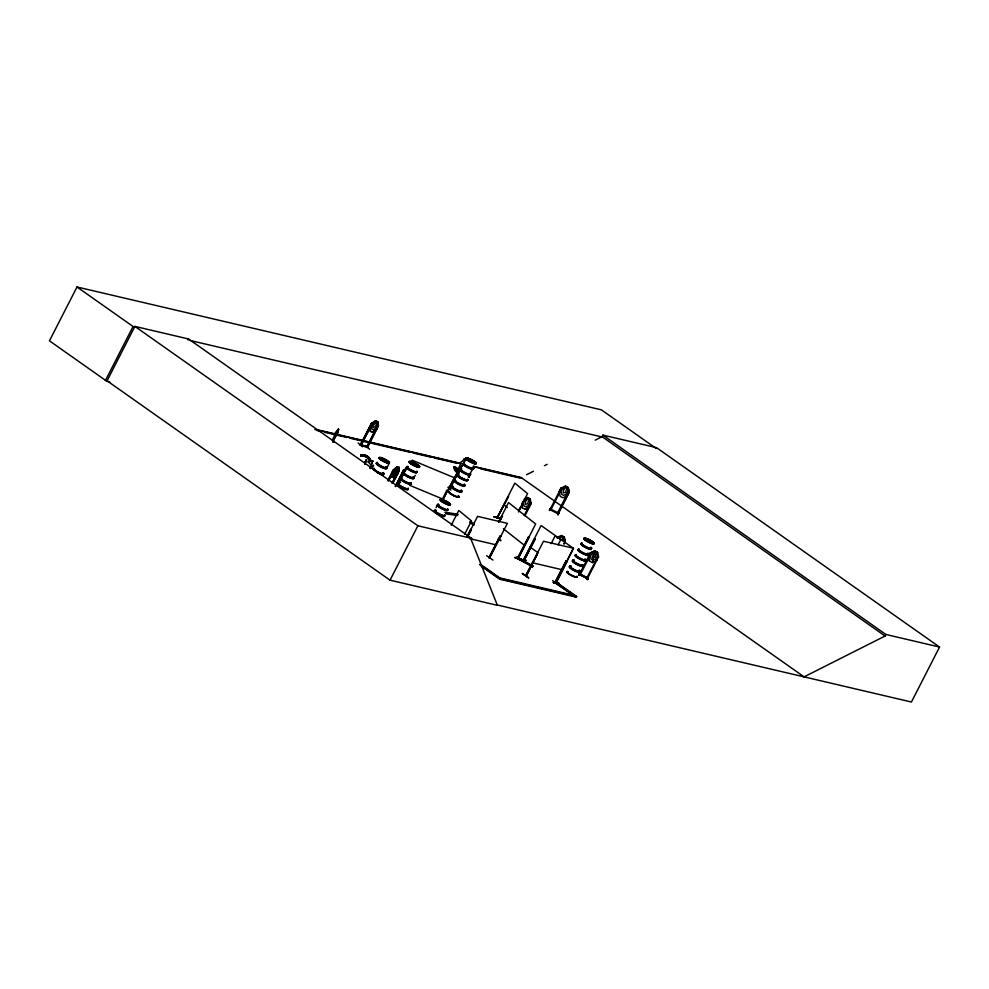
<?xml version="1.0" encoding="UTF-8"?>
<svg xmlns="http://www.w3.org/2000/svg" width="989" height="989" viewBox="0 0 989 989"><rect width="100%" height="100%" fill="white"/><g stroke="black" fill="none" stroke-linecap="round" stroke-linejoin="round"><path stroke-width="1.48" d="M530.611 503.104L531.118 503.698L524.912 515.813M597.962 556.609L586.675 578.157M332.947 440.797L333.454 441.502L332.786 440.946M333.244 441.032L333.825 441.057M333.392 441.292L333.145 441.045M558.043 514.663L558.847 513.143L557.685 512.574L557.413 513.514C561.27 515.294 547.065 508.358 550.675 510.027M586.737 578.194C586.242 576.08 589.988 579.059 587.342 579.369M587.491 579.072L587.701 579.628M370.269 467.723L372.902 465.967L370.22 468.329M373.335 466.153L373.409 465.386L370.109 467.031M459.032 470.813L458.921 470.579M465.213 459.724L464.138 462.209A2.052 1.941 -29.9 0 1 464.36 462.654M449.142 488.381L460.244 466.87L461.282 467.018L449.97 488.776L449.154 488.368M567.463 495.736L562.964 497.776L560.17 496.354L559.168 491.558L560.924 488.146L565.424 486.118L568.119 487.602L567.748 491.632L566.437 494.191L563.606 495.328L561.801 494.426L561.023 491.484L562.333 488.925L565.411 486.242M563.767 540.958L564.138 536.928M377.959 425.616L366.61 447.226L367.685 446.694M364.694 464.286L366.573 459.601L364.953 462.667M366.462 460.318L364.743 463.668M370.306 467.278L373.471 465.473M365.213 445.495L369.626 449.216M400.805 479.591L401.225 476.859L404.724 471.469M402.56 476.166L402.98 473.447L406.467 468.057M553.308 582.447L559.008 583.312M553.531 582.682L559.094 583.943L553.556 582.632M559.082 583.967L558.97 583.275M562.432 540.278L563.001 536.903L562.098 536.458L559.725 538.931M400.31 477.118L399.507 481.606L400.508 482.595M399.593 481.643L400.434 477.155M402.016 473.669C400.088 485.636 401.485 471.951 403.722 470.257L395.464 486.662M394.327 469.824L393.35 469.738L387.836 480.506M398.802 470.888L392.584 483.102M371.37 467.772L373.36 466.017L371.271 468.069M515.121 557.314L521.623 559.885L521.599 559.242M486.662 555.731L493.004 560.083M500.891 540.39L498.196 539.079M552.591 580.605L558.909 585.006M590.309 552.938L594.797 550.922L590.309 552.925L588.554 556.362L589.555 561.159L592.349 562.58L594.797 550.922L597.591 552.332L598.592 557.141M403.623 474.584L403.982 472.903A5.835 1.1 27.1 0 0 408.816 477.069A5.835 1.1 27.1 0 0 413.006 477.242M338.782 429.56L337.632 431.958A2.052 1.026 -56.6 0 1 336.408 434.814L332.638 441.7M549.229 510.324L550.107 508.729M549.686 510.547L550.329 508.383M550.737 510.064L561.777 488.282M557.759 512.685L551.083 509.236L550.65 510.114M561.023 488.232L561.876 488.306M558.155 513.786L569.095 492.287L568.415 491.929M398.147 467.723L396.502 472.272L394.599 473.323L395.452 470.356L398.073 467.673M578.985 575.277L579.764 573.187L578.985 575.277L579.146 573.397L579.764 573.657M590.384 552.999L591.348 553.271L580.11 574.906L579.875 573.719M587.515 578.664L579.307 574.51L590.408 552.938M587.231 579.455L588.059 577.366M587.367 579.455L587.923 577.873M371.023 461.233L372.754 460.886L371.196 465.238L368.093 461.826L369.812 461.48L368.093 461.826M371.196 465.238L372.754 460.886M332.737 441.762L336.495 434.876A2.052 1.026 -56.6 0 0 337.719 432.02L338.535 429.028M364.681 464.286L366.499 460.244M392.794 483.25L399.099 471.135L398.987 467.29L397.108 466.857L393.511 469.837L391.768 473.261L391.867 477.106L393.77 477.44L397.417 474.596L398.703 470.776M387.231 462.939L386.575 462.086L387.577 463.062M387.577 462.939L387.107 462.246M387.54 462.518L387.132 462.84M416.307 466.289L417.358 466.907M416.765 466.598L417.568 466.487M417.086 466.227L416.431 466.289M448.116 504.019C447.658 504.86 448.524 504.477 448.388 504.155M472.915 462.803L473.447 462.976M473.039 462.704L473.607 463.26M591.533 543.159C594.574 544.642 588.282 542.034 592.263 543.085M332.316 440.192L334.875 434.567A2.052 1.026 -56.6 0 1 336.544 431.773L337.929 429.461M364.867 462.852L366.437 459.65M656.251 448.499L601.361 409.829L77.006 286.983L49.45 340.834L106.824 381.26L109.816 381.952M132.724 327.136L105.403 380.53L107.294 380.975M106.824 381.26L134.9 326.407L188.578 338.98L471.568 538.362L471.048 539.364L497.405 605.33L390.049 580.184L107.059 380.802M188.058 339.993L188.578 338.98M338.473 429.09L336.544 431.773A2.052 1.026 -56.6 0 0 334.974 434.616L334.875 434.567M360.256 444.976L371.345 423.465L372.334 423.564L361.059 445.347M360.379 445.013L361.183 445.371L361.591 444.593L360.404 445.112L371.468 423.576L375.499 420.918L377.909 421.759L378.49 425.962L367.278 447.473L360.293 444.963M371.975 423.675L360.985 445.211M366.771 447.288L377.551 425.579L378.391 425.975M367.376 447.498L378.181 425.789M386.884 467.834L389.32 463.075M388.047 480.654L393.585 469.886L397.108 466.857M388.343 480.617L394.055 469.998M388.553 480.765L394.277 469.75M392.077 482.991L398.171 470.987L398.913 467.364M392.287 483.139L398.691 470.789M395.204 486.365L403.475 470.22L404.254 470.368M396.416 485.426L403.994 470.616L403.475 470.22M402.239 476.327L403.005 474.819M410.843 462.926L412.215 460.231L454.248 477.712L442.911 499.878M413.946 477.798L415.219 475.338M390.049 580.184L417.89 525.789L471.568 538.362M456.498 471.357L457.252 470.9C456.152 475.585 450.638 462.271 456.819 468.081L458.105 470.653M455.113 468.601L457.474 469.552M436.075 507.641L437.323 505.156M456.819 468.081L455.88 468.143L458.698 472.965M457.005 468.749L454.52 467.414M442.194 499.581L446.756 490.396L447.56 490.791L446.756 490.396M456.807 471.259L456.98 470.418M442.825 499.766L447.461 490.692M457.079 471.741L457.252 470.9M449.463 488.578L450.49 488.022L450.044 488.801M462.432 465.695L460.318 466.944L449.29 488.517L461.022 467.228M465.127 460.268L464.138 462.209M468.91 476.834L469.503 476.179L468.737 477.267M451.194 525.27L458.772 510.472L471.481 520.894L464.595 534.357M467.352 535.791L470.665 529.313L471.382 529.572L468.069 536.063M467.241 536.557L477.576 516.369L507.382 523.354L489.666 558.006L488.887 557.697L499.977 536.174L500.681 536.446L499.977 536.174M467.846 535.914L471.382 529.572M500.483 518.743L493.857 516.715L500.805 518.446M508.383 496.33L497.084 517.791L514.849 483.164L527.557 493.598L518.595 511.09M497.343 517.84L508.606 496.503M498.505 522.143L508.519 502.573L535.655 523.985L517.989 558.649L518.224 557.759M498.728 522.217L502.053 515.726L499.865 521.277M499.63 521.215L502.511 516.097M500.471 536.298L489.11 557.845L500.187 536.322M489.728 558.019L490.136 557.227L489.295 556.894M521.722 504.044L523.107 501.299M518.644 510.398L521.092 506.764L518.434 511.943M524.17 515.43L530.549 503.055M499.618 579.183L499.964 578.516L576.649 596.478L576.303 597.146L499.618 579.183L481.198 566.202M516.345 557.969L517.136 557.166L532.984 566.005L532.638 566.685L516.345 557.969L532.638 566.685M516.79 557.833L517.136 557.166M518.236 558.711L517.704 558.315L528.719 536.767L517.42 558.229M518.174 558.661L529.189 537.138L528.497 536.706M518.224 558.711L517.877 557.45L518.57 557.883M520.647 559.354L526.395 560.33M524.207 559.712L524.182 560.639L523.564 560.207L534.592 538.671L535.136 539.054L523.985 560.602L523.379 560.17L541.094 525.542L573.533 548.401L555.88 583.065L573.311 548.227L543.505 541.243L525.728 575.858L526.247 575.116M523.688 560.269L523.725 559.366L524.566 559.823M561.035 488.17L549.909 509.731L550.329 508.878L551.12 509.347M568.44 491.632L557.376 513.402M526.346 575.994L525.567 575.685L537.101 554.297L526.296 576.018L537.101 554.297M558.093 513.773L569.219 492.312M532.181 566.821L532.984 566.005M522.588 573.509L528.682 577.922L522.254 573.558M595.217 440.13L602.078 436.668L602.882 435.098L656.56 447.671L939.55 647.053L911.425 702.017L496.738 604.86M551.157 543.629L555.286 535.543M557.054 537.497L557.907 537.682M558.117 544.865L560.862 539.475M563.99 543.863L565.139 541.626L564.385 541.181L565.115 541.613L564.15 536.903L561.443 535.432L556.943 537.484M564.064 543.938L565.238 541.638L564.237 536.842M555.435 582.645L554.817 582.57L555.83 581.866M566.61 561.307L565.893 561.047L554.878 582.583L575.227 596.899L575.561 596.219L555.286 581.94L556.374 582.2L576.649 596.478M566.277 561.097L555.027 582.719L566.474 561.134L567.018 561.529L556.053 583.077M555.657 582.88L555.435 581.94M579.195 574.819L578.602 575.017M579.418 574.485L579.554 573.533M597.925 556.498L598.456 557.079L587.404 578.614L587.825 577.848M804.069 676.859L885.068 636.038L885.872 634.468L939.55 647.053M364.805 463.05L366.276 460.342M469.342 474.893L472.606 469.268A2.052 1.941 -29.9 0 0 473.682 466.276M405.354 470.554L406.788 469.169M500.607 518.805L493.857 516.715M399.062 467.34L391.941 477.143L391.842 473.237M397.17 466.993L393.226 472.705L393.412 475.017L394.623 475.301L396.861 473.546M376.067 421.747L373.063 425.913L373.125 427.495L375.338 426.692L376.104 425.196L376.821 422.006L376.018 421.71M358.129 443.01L362.555 446.818M531.229 503.735L530.24 498.926L527.434 497.541L523.045 502.882L523.824 505.824L525.629 506.727L528.46 505.602L529.77 503.03L530.141 499L527.446 497.516L525.184 498.555M558.365 538.239L561.431 535.568M403.735 470.319L406.417 467.908L407.406 469.107M401.967 473.669L404.835 471.394M402.152 473.805L404.748 471.357M370.195 468.638L373.273 466.066M392.015 477.069L393.82 477.576L397.417 474.596M370.294 467.414L373.385 465.535M371.345 423.465L375.548 420.955L377.823 421.833L375.931 428.138L373.385 429.659L371.852 429.139L371.357 426.58L375.548 420.955M372.618 431.859C381.581 424.85 373.434 434.431 370.306 431.204L369.676 426.951L370.306 431.204L372.668 431.896M456.176 468.959L457.215 469.75M462.444 465.782L460.244 466.87M526.568 474.72L533.442 471.259M544.42 465.72L547.164 464.336M524.121 499.148L527.434 497.628M524.986 509.075L529.412 507.06M529.486 507.134L524.986 509.187L522.192 507.765L521.697 505.367M592.349 562.58L596.849 560.54M454 467.179L456.522 472M456.238 468.316L458.537 472.013M454.075 467.364L456.733 468.267L458.711 471.938M456.695 471.938L457.413 472.383L454.124 466.87M468.18 476.995L469.12 477.415L468.638 476.339M464.175 458.884L462.333 461.406A2.052 1.941 -29.9 0 0 460.515 464.064L457.326 471.11M370.739 460.478A8.592 8.271 -1.8 0 0 361.986 454.965L360.837 455.125L361.986 454.68A8.592 8.271 -1.8 0 1 370.727 460.194L371.036 461.517L372.754 461.171M380.666 458.105L380.889 458.476M387.564 462.642L386.204 462.222L387.527 462.765M410.658 462.209L411.3 462.123M467.809 458.587L468.168 459.18L467.55 458.686M468.156 459.205L467.884 458.884M473.558 462.667L474.151 463.557M441.551 499.952L442.157 499.952M442.021 500.298L442.343 500.001M447.3 503.97L447.844 504.242M447.658 503.957L448.351 504.674M585.439 538.721L585.772 538.622M591.335 542.701L592.127 543.27M592.226 543.072L591.175 542.961L591.929 543.159M591.385 543.01L592.164 543.406M360.824 454.841L361.084 456.275L362.085 456.152A7.368 7.084 -1.8 0 1 369.824 461.764M457.017 472.235L454.025 467.055M457.19 469.614L456.485 469.243M464.15 458.847L465.077 459.292M555.274 581.792L556.214 582.237M366.449 447.077L367.784 446.694L366.981 446.336M444.865 512.29L457.969 514.181M446.2 513.155L457.845 514.836M445.854 513.823L457.499 515.504M554.817 582.546L571.543 593.796M467.476 458.76L467.896 458.995M411.473 462.283L410.855 462.234M381.321 458.649L380.641 458.167L381.124 458.587M417.803 466.981L416.925 466.771M586.156 539.277L585.352 538.782L586.081 538.77M583.794 560.627L583.102 560.33M535.136 539.054L524.083 560.553M500.644 540.798L498.505 539.092M537.311 554.446L536.594 554.186M567.018 561.529L565.893 561.047M522.513 573.558L528.682 577.922M553.296 582.36L558.847 583.646M189.554 340.34L602.746 437.138M318.693 430.067L461.109 463.433M473.101 466.252L521.079 477.489L804.737 677.329M314.861 429.486L461.776 463.903M473.768 466.709L521.747 477.959M316.9 430.462L321.413 431.525M324.417 432.23L346.978 437.509M349.982 438.214L368.032 442.442M371.036 443.146L410.138 452.307M413.142 453.011L431.192 457.239M434.196 457.944L456.757 463.235M480.815 468.873L519.917 478.021M469.54 538.609L496.367 544.89M532.478 562.778L562.284 569.763M360.738 444.209L361.591 444.593M450.354 487.973L449.649 487.614M473.175 463.062L474.485 463.507L473.83 462.803M585.884 539.203L585.55 539.03M442.343 500.31L441.663 499.952L442.454 500.298M555.608 581.829L556.448 582.286M521.648 559.836L514.873 557.697L521.438 559.663M371.505 423.601L372.161 423.811M378.33 425.925L377.551 425.579M467.859 459.131L467.574 458.933M448.4 504.378L447.597 503.933M409.607 485.265L443.233 499.247M557.759 537.892L557.042 537.559M497.764 517.074L497.257 517.927M458.97 471.098L458.575 470.356L459.415 470.826L458.612 470.504L458.871 471.135M458.092 470.282L455.299 469.268L458.006 470.48M458.636 472.433L457.808 472.074M565.424 486.118L568.205 487.54L569.207 492.337L568.119 487.589M579.393 574.473L587.429 578.54M417.494 466.412L416.678 466.14M417.061 466.462L417.469 466.412M516.691 557.302L532.527 566.153M332.749 441.156L333.973 441.972L332.625 441.143M602.882 435.098L885.872 634.468M602.078 436.668L885.068 636.038M530.067 547.078L538.35 552.913M573.929 595.477L576.303 597.146M480.172 564.051L501.052 578.775L500.706 579.443L479.826 564.731M480.308 564.67L499.964 578.516M134.9 326.407L417.89 525.789M77.006 286.983L134.38 327.421M470.393 521.302L474.04 523.985M470.443 521.883L474.09 524.566M470.047 521.969L473.694 524.652M470.096 522.563L473.743 525.246M387.453 462.456L386.402 462.345M503.401 528.769L524.64 545.52M503.834 504.699L507.295 507.542M366.746 446.521L361.467 444.815M458.661 470.356L459.044 473.237M448.338 487.095L450.49 488.925M448.104 487.429L450.255 489.37M448.833 488.294L450.959 490.111M463.037 465.164L463.062 465.201A2.052 1.941 -29.9 0 0 463.544 464.954M456.114 468.118L458.303 471.901M454.544 467.29L457.301 472.074M588.566 556.337L589.568 561.146M521.796 505.342L522.279 507.716M361.084 456.275L362.073 455.855A7.368 7.084 -1.8 0 1 369.812 461.48M587.973 554.705A5.749 1.076 27.1 0 1 581.952 553.296A5.749 1.076 27.1 0 1 579.282 550.008M588.232 554.396A5.835 1.1 27.1 0 1 582.113 552.962A5.835 1.1 27.1 0 1 579.393 549.612M585.599 559.354A5.749 1.076 27.1 0 1 580.234 558.291A5.749 1.076 27.1 0 1 576.142 554.52M590.693 547.881A5.835 1.1 27.1 0 1 586.502 547.721A5.835 1.1 27.1 0 1 581.656 543.554M587.923 553.148A5.749 1.076 27.1 0 1 583.794 552.987A5.749 1.076 27.1 0 1 579.022 548.883M591.014 548.771A5.749 1.076 27.1 0 1 584.994 547.362A5.749 1.076 27.1 0 1 582.323 544.061M587.812 553.519A5.835 1.1 27.1 0 1 583.621 553.346A5.835 1.1 27.1 0 1 578.775 549.192M590.853 547.585A5.835 1.1 27.1 0 1 586.662 547.412A5.835 1.1 27.1 0 1 581.816 543.245M590.965 547.214A5.749 1.076 27.1 0 1 586.836 547.041A5.749 1.076 27.1 0 1 582.064 542.949M579.307 571.654A5.749 1.076 27.1 0 1 573.941 570.591A5.749 1.076 27.1 0 1 569.849 566.821M578.985 570.764A5.835 1.1 27.1 0 1 574.794 570.591A5.835 1.1 27.1 0 1 569.948 566.437M576.983 577.057A5.749 1.076 27.1 0 1 570.084 574.869A5.749 1.076 27.1 0 1 568.057 571.926M576.933 576.29A5.749 1.076 27.1 0 1 570.913 574.881A5.749 1.076 27.1 0 1 568.242 571.58M585.142 560.231A5.749 1.076 27.1 0 1 579.121 558.822A5.749 1.076 27.1 0 1 576.451 555.521M576.884 576.426A5.773 1.076 27.1 0 1 570.838 575.005A5.773 1.076 27.1 0 1 568.156 571.704M584.759 559.378A5.773 1.076 27.1 0 1 580.617 559.205A5.773 1.076 27.1 0 1 575.821 555.089M582.608 565.399A5.835 1.1 27.1 0 1 577.156 564.311A5.835 1.1 27.1 0 1 572.99 560.491M579.245 570.097A5.749 1.076 27.1 0 1 578.033 571.098A5.749 1.076 27.1 0 1 571.11 567.575A5.749 1.076 27.1 0 1 571.123 565.943M581.779 565.139A5.749 1.076 27.1 0 1 577.663 564.979A5.749 1.076 27.1 0 1 572.891 560.874M579.146 570.455A5.835 1.1 27.1 0 1 577.91 571.481A5.835 1.1 27.1 0 1 570.876 567.896A5.835 1.1 27.1 0 1 570.888 566.252M582.756 565.09A5.835 1.1 27.1 0 1 576.636 563.656A5.835 1.1 27.1 0 1 573.929 560.306M583.09 565.127A5.749 1.076 27.1 0 1 576.191 562.939A5.749 1.076 27.1 0 1 574.164 560.009M412.759 477.563A5.749 1.076 27.1 0 1 408.63 477.39A5.749 1.076 27.1 0 1 403.858 473.298M400.842 478.355A5.749 1.076 27.1 0 0 406.083 482.385A5.749 1.076 27.1 0 0 410.769 483.114A5.749 1.076 27.1 0 1 405.403 482.063A5.749 1.076 27.1 0 1 401.299 478.305M410.942 482.768A5.749 1.076 27.1 0 1 404.921 481.346A5.749 1.076 27.1 0 1 402.251 478.058A5.773 1.076 27.1 0 0 404.847 481.482A5.773 1.076 27.1 0 0 410.905 482.904M416.851 472.297A5.835 1.1 27.1 0 1 409.842 470.072A5.835 1.1 27.1 0 1 407.789 467.08M413.835 477.131A5.749 1.076 27.1 0 1 409.149 476.401A5.749 1.076 27.1 0 1 403.908 472.371M416.369 472.173A5.749 1.076 27.1 0 1 411.004 471.123A5.749 1.076 27.1 0 1 406.899 467.352M413.155 476.933A5.835 1.1 27.1 0 1 408.976 476.76A5.835 1.1 27.1 0 1 404.118 472.594M416.777 471.555A5.835 1.1 27.1 0 1 410.658 470.121A5.835 1.1 27.1 0 1 407.938 466.783M416.876 471.184A5.749 1.076 27.1 0 1 410.843 469.775A5.749 1.076 27.1 0 1 408.185 466.474M409.928 483.077A5.749 1.076 27.1 0 1 405.811 482.916A5.749 1.076 27.1 0 1 401.027 478.812M410.682 483.337A5.773 1.076 27.1 0 1 405.292 482.273A5.773 1.076 27.1 0 1 401.175 478.491M407.95 488.801A5.835 1.1 27.1 0 1 401.831 487.367A5.835 1.1 27.1 0 1 399.123 484.017M407.691 489.122A5.749 1.076 27.1 0 1 402.338 488.059A5.749 1.076 27.1 0 1 398.233 484.289M408.111 488.504A5.835 1.1 27.1 0 1 401.991 487.07A5.835 1.1 27.1 0 1 399.272 483.72M408.21 488.121A5.749 1.076 27.1 0 1 402.844 487.058A5.749 1.076 27.1 0 1 398.74 483.3M469.379 474.077A5.749 1.076 27.1 0 1 465.25 473.916A5.749 1.076 27.1 0 1 460.478 469.812M470.195 474.324A5.835 1.1 27.1 0 1 464.743 473.249A5.835 1.1 27.1 0 1 460.577 469.429M467.513 479.418A5.773 1.076 27.1 0 1 461.467 478.008A5.773 1.076 27.1 0 1 458.797 474.695M467.562 479.282A5.749 1.076 27.1 0 1 462.209 478.219A5.749 1.076 27.1 0 1 458.105 474.46M467.377 479.653A5.749 1.076 27.1 0 1 461.356 478.243A5.749 1.076 27.1 0 1 458.686 474.943A5.749 1.076 27.1 0 0 461.369 478.194A5.749 1.076 27.1 0 0 467.401 479.616M473.237 468.39A5.835 1.1 27.1 0 1 468.477 467.649A5.835 1.1 27.1 0 1 463.149 463.557M470.455 473.644A5.749 1.076 27.1 0 1 464.422 472.235A5.749 1.076 27.1 0 1 461.764 468.934M472.421 468.143A5.749 1.076 27.1 0 1 468.292 467.97A5.749 1.076 27.1 0 1 463.52 463.878M470.356 474.028A5.835 1.1 27.1 0 1 464.237 472.594A5.835 1.1 27.1 0 1 461.517 469.243M473.397 468.081A5.835 1.1 27.1 0 1 467.265 466.647A5.835 1.1 27.1 0 1 464.558 463.297M473.496 467.698A5.749 1.076 27.1 0 1 468.131 466.647A5.749 1.076 27.1 0 1 464.026 462.877M461.27 491.582A5.749 1.076 27.1 0 1 455.249 490.173A5.749 1.076 27.1 0 1 452.579 486.872M461.529 491.273A5.835 1.1 27.1 0 1 455.41 489.839A5.835 1.1 27.1 0 1 452.702 486.489M458.327 495.662A5.749 1.076 27.1 0 1 454.211 495.489A5.749 1.076 27.1 0 1 449.439 491.397M467.117 480.159A5.749 1.076 27.1 0 1 462.432 479.43A5.749 1.076 27.1 0 1 457.19 475.412M467.29 479.863A5.773 1.076 27.1 0 1 461.245 478.453A5.773 1.076 27.1 0 1 458.562 475.14M464.57 485.327A5.835 1.1 27.1 0 1 458.451 483.893A5.835 1.1 27.1 0 1 455.744 480.543M461.22 490.025A5.749 1.076 27.1 0 1 457.091 489.852A5.749 1.076 27.1 0 1 452.319 485.76M464.311 485.636A5.749 1.076 27.1 0 1 458.29 484.227A5.749 1.076 27.1 0 1 455.62 480.926M461.109 490.396A5.835 1.1 27.1 0 1 459.873 491.409A5.835 1.1 27.1 0 1 452.838 487.824A5.835 1.1 27.1 0 1 452.851 486.18M464.15 484.449A5.835 1.1 27.1 0 1 459.959 484.276A5.835 1.1 27.1 0 1 455.113 480.11M464.261 484.078A5.749 1.076 27.1 0 1 460.132 483.918A5.749 1.076 27.1 0 1 455.36 479.813M444.222 515.862A5.749 1.076 27.1 0 1 438.856 514.799A5.749 1.076 27.1 0 1 434.752 511.041M444.469 515.553A5.835 1.1 27.1 0 1 438.35 514.119A5.835 1.1 27.1 0 1 435.642 510.769M447.51 509.607A5.835 1.1 27.1 0 1 441.391 508.173A5.835 1.1 27.1 0 1 438.683 504.823M444.741 514.873A5.761 1.076 27.1 0 1 438.696 513.464A5.761 1.076 27.1 0 1 436.025 510.151M447.263 509.928A5.761 1.076 27.1 0 1 441.898 508.865A5.761 1.076 27.1 0 1 437.781 505.095M444.63 515.244A5.835 1.1 27.1 0 1 438.51 513.81A5.835 1.1 27.1 0 1 435.803 510.46M447.671 509.31A5.835 1.1 27.1 0 1 441.551 507.876A5.835 1.1 27.1 0 1 438.844 504.526M447.77 508.927A5.749 1.076 27.1 0 1 442.404 507.864A5.749 1.076 27.1 0 1 438.3 504.106M383.46 473.78A5.835 1.1 27.1 0 1 380.048 473.644A5.835 1.1 27.1 0 1 373.496 469.639M373.261 469.206A5.835 1.1 27.1 0 1 374.633 468.996M385.933 467.265A5.835 1.1 27.1 0 1 384.696 468.292A5.835 1.1 27.1 0 1 377.662 464.706A5.835 1.1 27.1 0 1 377.674 463.062M383.151 472.532A5.749 1.076 27.1 0 1 379.034 472.371A5.749 1.076 27.1 0 1 374.25 468.267M386.254 468.156A5.749 1.076 27.1 0 1 381.556 467.426A5.749 1.076 27.1 0 1 376.327 463.396M383.052 472.903A5.835 1.1 27.1 0 1 378.861 472.73A5.835 1.1 27.1 0 1 374.003 468.576M386.081 466.956A5.835 1.1 27.1 0 1 381.902 466.796A5.835 1.1 27.1 0 1 377.044 462.629M386.192 466.598A5.749 1.076 27.1 0 1 382.075 466.425A5.749 1.076 27.1 0 1 377.291 462.333M383.213 474.09A5.749 1.076 27.1 0 1 377.18 472.68M558.661 512.574L558.08 514.7L558.661 512.574M597.504 552.394L597.121 556.436L595.811 558.995L592.992 560.12L591.187 559.205L590.421 556.263L591.731 553.704L594.797 551.021L597.504 552.394M529.004 498.988L527.656 503.871L525.159 504.279L525.728 501.003L528.101 498.53L529.004 498.988M566.981 487.589L565.634 492.46L563.137 492.868L563.705 489.604L566.079 487.132L566.981 487.589M596.367 552.369L595.019 557.252L592.522 557.66L593.091 554.384L595.465 551.924L596.367 552.369M580.506 574.337L586.885 577.638L580.506 574.337M499.878 577.935L499.532 578.614L574.04 596.07L574.386 595.39L499.878 577.935M580.741 558.946A5.749 1.076 27.1 0 0 584.87 559.119A5.749 1.076 27.1 0 1 580.728 558.995A5.749 1.076 27.1 0 1 575.944 554.891A5.749 1.076 27.1 0 0 580.741 558.946M585.698 539.932A5.749 1.076 27.1 0 0 594.191 543.456A5.749 1.076 27.1 0 0 587.639 538.844A5.749 1.076 27.1 0 0 585.698 539.932M585.426 540.439A5.749 1.076 27.1 0 0 593.932 543.975A5.749 1.076 27.1 0 0 587.367 539.351A5.749 1.076 27.1 0 0 585.426 540.439M585.562 540.142A5.773 1.076 27.1 0 0 594.092 543.69A5.773 1.076 27.1 0 0 587.515 539.054A5.773 1.076 27.1 0 0 585.562 540.142M411.041 463.334A5.749 1.076 27.1 0 0 419.534 466.87A5.749 1.076 27.1 0 0 412.982 462.246A5.749 1.076 27.1 0 0 411.041 463.334A5.773 1.076 27.1 0 0 419.546 466.907A5.773 1.076 27.1 0 0 412.969 462.271A5.773 1.076 27.1 0 0 411.016 463.359M410.781 463.853A5.749 1.076 27.1 0 0 419.274 467.389A5.749 1.076 27.1 0 0 412.722 462.765A5.749 1.076 27.1 0 0 410.781 463.853M410.917 463.557A5.773 1.076 27.1 0 0 419.447 467.105A5.773 1.076 27.1 0 0 412.858 462.469A5.773 1.076 27.1 0 0 410.917 463.557M467.661 459.86A5.749 1.076 27.1 0 0 476.154 463.396A5.749 1.076 27.1 0 0 469.602 458.772A5.749 1.076 27.1 0 0 467.661 459.86A5.773 1.076 27.1 0 0 476.166 463.421A5.773 1.076 27.1 0 0 469.577 458.785A5.773 1.076 27.1 0 0 467.636 459.873M467.401 460.367A5.749 1.076 27.1 0 0 475.894 463.903A5.749 1.076 27.1 0 0 469.342 459.279A5.749 1.076 27.1 0 0 467.401 460.367M467.55 460.058A5.773 1.076 27.1 0 0 476.08 463.606A5.773 1.076 27.1 0 0 469.491 458.958A5.773 1.076 27.1 0 0 467.55 460.058M454.05 495.81A5.761 1.076 27.1 0 0 458.179 495.983A5.749 1.076 27.1 0 1 454.038 495.823A5.749 1.076 27.1 0 1 449.266 491.718A5.761 1.076 27.1 0 0 454.05 495.81M441.935 501.077A5.749 1.076 27.1 0 0 450.44 504.613A5.749 1.076 27.1 0 0 443.876 499.989A5.749 1.076 27.1 0 0 441.935 501.077M441.675 501.596A5.749 1.076 27.1 0 0 450.168 505.132A5.749 1.076 27.1 0 0 443.616 500.508A5.749 1.076 27.1 0 0 441.675 501.596M441.811 501.299A5.773 1.076 27.1 0 0 450.341 504.847A5.773 1.076 27.1 0 0 443.764 500.211A5.773 1.076 27.1 0 0 441.811 501.299M380.926 459.304A5.749 1.076 27.1 0 0 389.431 462.84A5.749 1.076 27.1 0 0 382.867 458.228A5.749 1.076 27.1 0 0 380.926 459.304M380.666 459.823A5.749 1.076 27.1 0 0 389.159 463.359A5.749 1.076 27.1 0 0 382.607 458.735A5.749 1.076 27.1 0 0 380.666 459.823M380.814 459.502A5.773 1.076 27.1 0 0 389.345 463.05A5.773 1.076 27.1 0 0 382.755 458.414A5.773 1.076 27.1 0 0 380.814 459.502"/></g></svg>
